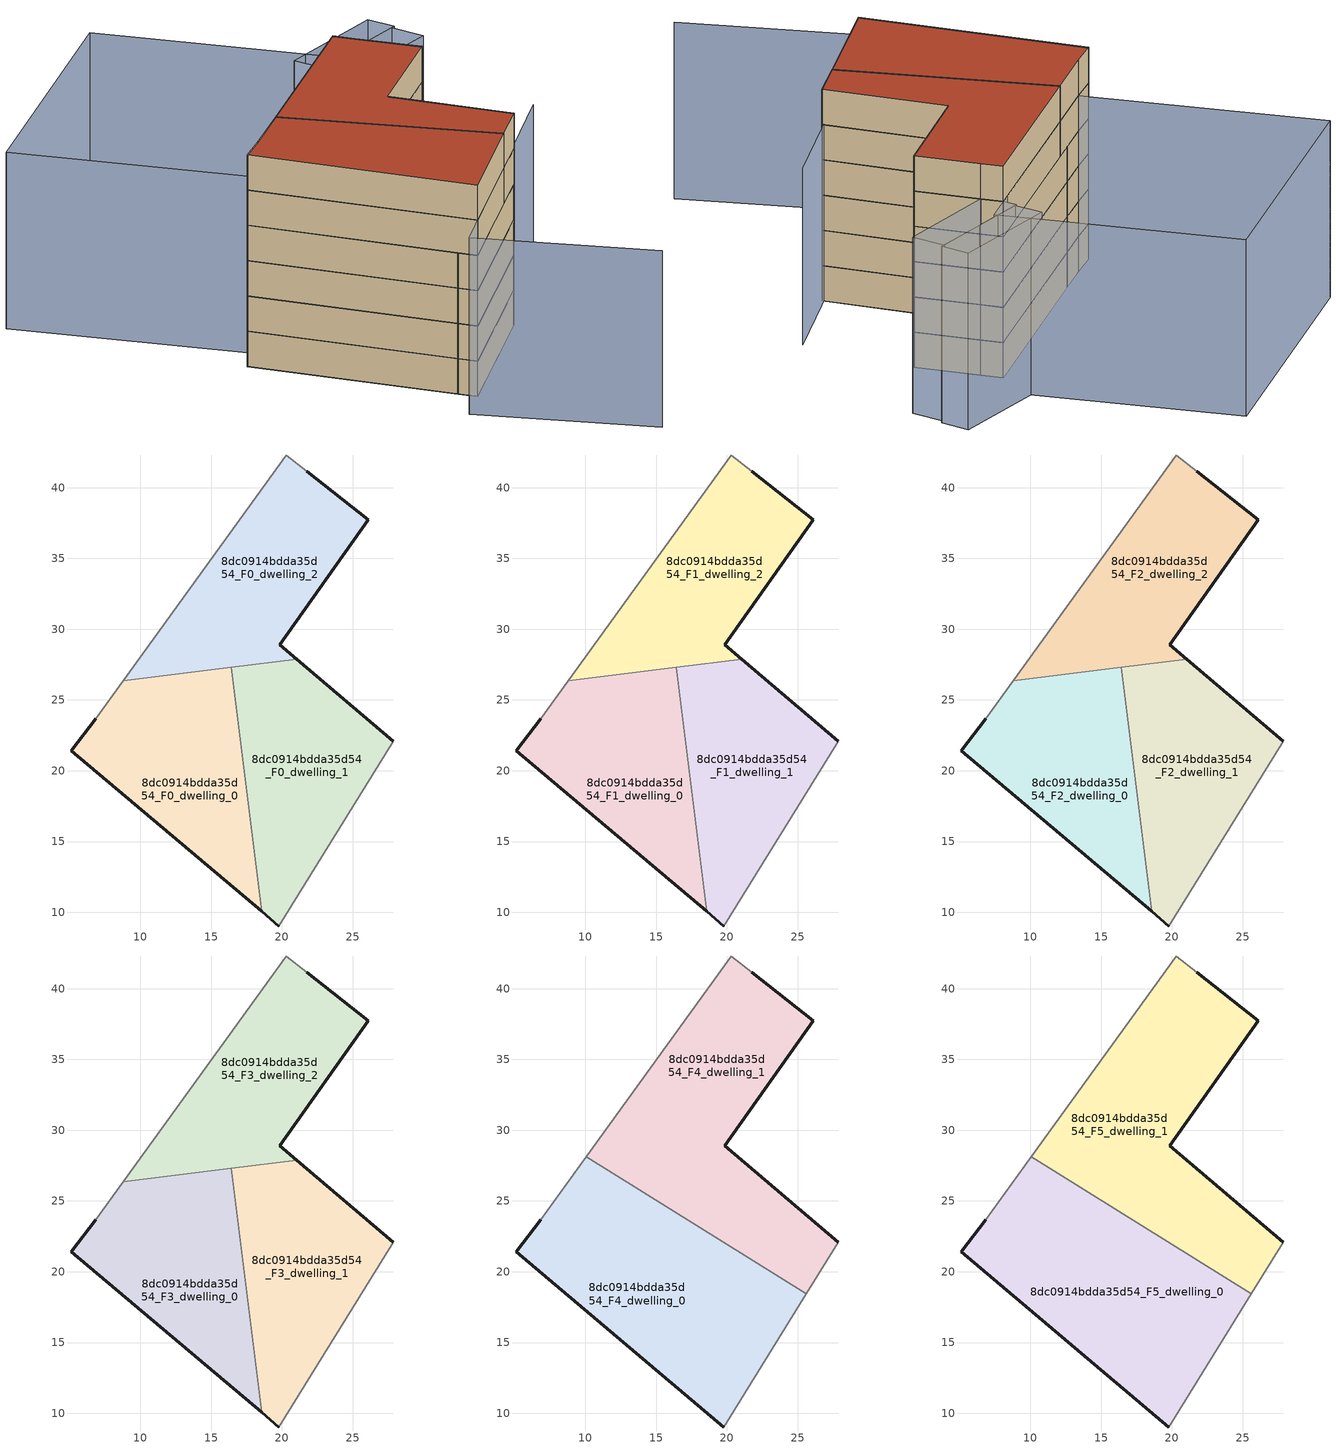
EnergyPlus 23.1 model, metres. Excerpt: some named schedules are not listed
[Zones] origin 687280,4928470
8dc0914bdda35d54_F0_dwelling_0
 floor ground (EU_floor_Construction): 18.57,10.07 16.43,27.3 8.81,26.36 6.87,23.67 5.12,21.43 z0
 wall outside (EU_wall_Construction): 18.57,10.07 5.12,21.43 6.87,23.67 z0:3
 wall adiabatic (EU_wall_Construction): 6.87,23.67 8.81,26.36 z0:3
 wall to 8dc0914bdda35d54_F0_dwelling_1 (EU_wall_Construction): 16.43,27.3 18.57,10.07 z0:3
 wall to 8dc0914bdda35d54_F0_dwelling_2 (EU_wall_Construction): 8.81,26.36 16.43,27.3 z0:3
8dc0914bdda35d54_F0_dwelling_1
 floor ground (EU_floor_Construction): 19.79,9.04 27.78,21.92 27.88,22.08 21.07,27.88 16.43,27.3 18.57,10.07 z0
 wall outside (EU_wall_Construction): 21.07,27.88 27.88,22.08 / 19.79,9.04 18.57,10.07 z0:3
 wall adiabatic (EU_wall_Construction): 27.88,22.08 27.78,21.92 19.79,9.04 z0:3
 wall to 8dc0914bdda35d54_F0_dwelling_2 (EU_wall_Construction): 16.43,27.3 21.07,27.88 z0:3
8dc0914bdda35d54_F0_dwelling_2
 floor ground (EU_floor_Construction): 21.07,27.88 19.85,28.92 26.12,37.71 21.77,41.16 20.31,42.3 8.81,26.36 z0
 wall outside (EU_wall_Construction): 21.77,41.16 26.12,37.71 19.85,28.92 21.07,27.88 z0:3
 wall adiabatic (EU_wall_Construction): 8.81,26.36 20.31,42.3 21.77,41.16 z0:3
8dc0914bdda35d54_F1_dwelling_0
 floor to 8dc0914bdda35d54_F0_dwelling_0 (EU_floor_Construction): 18.57,10.07 16.43,27.3 8.81,26.36 6.87,23.67 5.12,21.43 z3
 wall outside (EU_wall_Construction): 18.57,10.07 5.12,21.43 6.87,23.67 z3:6
 wall adiabatic (EU_wall_Construction): 6.87,23.67 8.81,26.36 z3:6
 wall to 8dc0914bdda35d54_F1_dwelling_1 (EU_wall_Construction): 16.43,27.3 18.57,10.07 z3:6
 wall to 8dc0914bdda35d54_F1_dwelling_2 (EU_wall_Construction): 8.81,26.36 16.43,27.3 z3:6
8dc0914bdda35d54_F1_dwelling_1
 floor to 8dc0914bdda35d54_F0_dwelling_1 (EU_floor_Construction): 19.79,9.04 27.78,21.92 27.88,22.08 21.07,27.88 16.43,27.3 18.57,10.07 z3
 wall outside (EU_wall_Construction): 21.07,27.88 27.88,22.08 / 19.79,9.04 18.57,10.07 z3:6
 wall adiabatic (EU_wall_Construction): 27.88,22.08 27.78,21.92 19.79,9.04 z3:6
 wall to 8dc0914bdda35d54_F1_dwelling_2 (EU_wall_Construction): 16.43,27.3 21.07,27.88 z3:6
8dc0914bdda35d54_F1_dwelling_2
 floor to 8dc0914bdda35d54_F0_dwelling_2 (EU_floor_Construction): 21.07,27.88 19.85,28.92 26.12,37.71 21.77,41.16 20.31,42.3 8.81,26.36 z3
 wall outside (EU_wall_Construction): 21.77,41.16 26.12,37.71 19.85,28.92 21.07,27.88 z3:6
 wall adiabatic (EU_wall_Construction): 8.81,26.36 20.31,42.3 21.77,41.16 z3:6
8dc0914bdda35d54_F2_dwelling_0
 floor to 8dc0914bdda35d54_F1_dwelling_0 (EU_floor_Construction): 18.57,10.07 16.43,27.3 8.81,26.36 6.87,23.67 5.12,21.43 z6
 wall outside (EU_wall_Construction): 18.57,10.07 5.12,21.43 6.87,23.67 z6:9
 wall adiabatic (EU_wall_Construction): 6.87,23.67 8.81,26.36 z6:9
 wall to 8dc0914bdda35d54_F2_dwelling_1 (EU_wall_Construction): 16.43,27.3 18.57,10.07 z6:9
 wall to 8dc0914bdda35d54_F2_dwelling_2 (EU_wall_Construction): 8.81,26.36 16.43,27.3 z6:9
8dc0914bdda35d54_F2_dwelling_1
 floor to 8dc0914bdda35d54_F1_dwelling_1 (EU_floor_Construction): 19.79,9.04 27.78,21.92 27.88,22.08 21.07,27.88 16.43,27.3 18.57,10.07 z6
 wall outside (EU_wall_Construction): 21.07,27.88 27.88,22.08 / 19.79,9.04 18.57,10.07 z6:9
 wall adiabatic (EU_wall_Construction): 27.88,22.08 27.78,21.92 19.79,9.04 z6:9
 wall to 8dc0914bdda35d54_F2_dwelling_2 (EU_wall_Construction): 16.43,27.3 21.07,27.88 z6:9
8dc0914bdda35d54_F2_dwelling_2
 floor to 8dc0914bdda35d54_F1_dwelling_2 (EU_floor_Construction): 21.07,27.88 19.85,28.92 26.12,37.71 21.77,41.16 20.31,42.3 8.81,26.36 z6
 wall outside (EU_wall_Construction): 21.77,41.16 26.12,37.71 19.85,28.92 21.07,27.88 z6:9
 wall adiabatic (EU_wall_Construction): 8.81,26.36 20.31,42.3 21.77,41.16 z6:9
8dc0914bdda35d54_F3_dwelling_0
 floor to 8dc0914bdda35d54_F2_dwelling_0 (EU_floor_Construction): 18.57,10.07 16.43,27.3 8.81,26.36 6.87,23.67 5.12,21.43 z9
 wall outside (EU_wall_Construction): 18.57,10.07 5.12,21.43 6.87,23.67 z9:12
 wall adiabatic (EU_wall_Construction): 6.87,23.67 8.81,26.36 z9:12
 wall to 8dc0914bdda35d54_F3_dwelling_1 (EU_wall_Construction): 16.43,27.3 18.57,10.07 z9:12
 wall to 8dc0914bdda35d54_F3_dwelling_2 (EU_wall_Construction): 8.81,26.36 16.43,27.3 z9:12
8dc0914bdda35d54_F3_dwelling_1
 floor to 8dc0914bdda35d54_F2_dwelling_1 (EU_floor_Construction): 19.79,9.04 27.78,21.92 27.88,22.08 21.07,27.88 16.43,27.3 18.57,10.07 z9
 wall outside (EU_wall_Construction): 21.07,27.88 27.88,22.08 / 19.79,9.04 18.57,10.07 z9:12
 wall adiabatic (EU_wall_Construction): 27.88,22.08 27.78,21.92 19.79,9.04 z9:12
 wall to 8dc0914bdda35d54_F3_dwelling_2 (EU_wall_Construction): 16.43,27.3 21.07,27.88 z9:12
8dc0914bdda35d54_F3_dwelling_2
 floor to 8dc0914bdda35d54_F2_dwelling_2 (EU_floor_Construction): 21.07,27.88 19.85,28.92 26.12,37.71 21.77,41.16 20.31,42.3 8.81,26.36 z9
 wall outside (EU_wall_Construction): 21.77,41.16 26.12,37.71 19.85,28.92 21.07,27.88 z9:12
 wall adiabatic (EU_wall_Construction): 8.81,26.36 20.31,42.3 21.77,41.16 z9:12
8dc0914bdda35d54_F4_dwelling_0
 floor to 8dc0914bdda35d54_F3_dwelling_0 (EU_floor_Construction): 18.57,10.07 16.85,23.9 12.22,26.78 8.81,26.36 6.87,23.67 5.12,21.43 z12
 floor to 8dc0914bdda35d54_F3_dwelling_2 (EU_floor_Construction): 12.22,26.78 10.08,28.11 8.81,26.36 z12
 floor to 8dc0914bdda35d54_F3_dwelling_1 (EU_floor_Construction): 19.79,9.04 25.63,18.46 16.85,23.9 18.57,10.07 z12
 wall outside (EU_wall_Construction): 19.79,9.04 5.12,21.43 6.87,23.67 z12:15
 wall adiabatic (EU_wall_Construction): 25.63,18.46 19.79,9.04 / 6.87,23.67 10.07,28.11 z12:15
 wall to 8dc0914bdda35d54_F4_dwelling_1 (EU_wall_Construction): 10.07,28.11 25.63,18.46 z12:15
8dc0914bdda35d54_F4_dwelling_1
 floor to 8dc0914bdda35d54_F3_dwelling_0 (EU_floor_Construction): 16.85,23.9 16.43,27.3 12.22,26.78 z12
 floor to 8dc0914bdda35d54_F3_dwelling_2 (EU_floor_Construction): 19.85,28.92 26.12,37.71 21.77,41.16 20.31,42.3 10.08,28.11 12.22,26.78 16.43,27.3 z12; 21.07,27.87 19.85,28.92 16.43,27.3 z12
 floor to 8dc0914bdda35d54_F3_dwelling_1 (EU_floor_Construction): 25.63,18.46 27.88,22.08 21.07,27.87 16.43,27.3 16.85,23.9 z12
 wall outside (EU_wall_Construction): 21.77,41.16 26.12,37.71 19.85,28.92 27.88,22.08 z12:15
 wall adiabatic (EU_wall_Construction): 27.88,22.08 25.63,18.46 / 10.07,28.11 20.31,42.3 21.77,41.16 z12:15
8dc0914bdda35d54_F5_dwelling_0
 floor to 8dc0914bdda35d54_F4_dwelling_0 (EU_floor_Construction): 19.79,9.04 25.63,18.46 10.07,28.11 6.87,23.67 5.12,21.43 z15
 wall outside (EU_wall_Construction): 19.79,9.04 5.12,21.43 6.87,23.67 z15:18
 wall adiabatic (EU_wall_Construction): 25.63,18.46 19.79,9.04 / 6.87,23.67 10.07,28.11 z15:18
 wall to 8dc0914bdda35d54_F5_dwelling_1 (EU_wall_Construction): 10.07,28.11 25.63,18.46 z15:18
 roof outside (EU_roof_Construction): 25.63,18.46 19.79,9.04 5.12,21.43 6.87,23.67 10.07,28.11 z18
8dc0914bdda35d54_F5_dwelling_1
 floor to 8dc0914bdda35d54_F4_dwelling_1 (EU_floor_Construction): 25.63,18.46 27.88,22.08 19.85,28.92 26.12,37.71 21.77,41.16 20.31,42.3 10.07,28.11 z15
 wall outside (EU_wall_Construction): 21.77,41.16 26.12,37.71 19.85,28.92 27.88,22.08 z15:18
 wall adiabatic (EU_wall_Construction): 27.88,22.08 25.63,18.46 / 10.07,28.11 20.31,42.3 21.77,41.16 z15:18
 roof outside (EU_roof_Construction): 26.12,37.71 19.85,28.92 27.88,22.08 25.63,18.46 10.07,28.11 20.31,42.3 21.77,41.16 z18
shading: 31.07,-2.15 17.86,5.86 / 17.86,5.86 32.55,30.09 / 21.99,44.64 6.87,23.66 / 6.87,23.66 -9.79,35.67 / -9.79,35.67 5.33,56.64 / 5.33,56.64 21.99,44.64 / 19.61,43.3 27.91,49.12 / 27.91,49.12 29.63,46.66 / 29.63,46.66 21.33,40.85 / 21.33,40.85 19.61,43.3 / 28.2,49.33 19.72,43.38 / 19.72,43.38 18.27,45.46 / 18.27,45.46 26.75,51.41 / 26.75,51.41 28.2,49.33 z0:15
[Building]
EU S2 Campaign: North Axis=0; Terrain=City; Solar Distribution=FullExterior
[Site:Location]
Bologna: Latitude=44.5; Longitude=11.25; Time Zone=1; Elevation=37
[SizingPeriod:WeatherFileDays]
AnnualSizingPeriod: Begin Month=1; Begin Day of Month=1; End Month=12; End Day of Month=31; Day of Week for Start Day=Monday; Use Weather File Daylight Saving Period=No; Use Weather File Rain and Snow Indicators=No
[MATERIAL]
EU_InternalMass_Material: Roughness=MediumRough; Thickness=0.1; Conductivity=1; Density=1800; Specific Heat=900; Thermal Absorptance=0.9; Solar Absorptance=0.7; Visible Absorptance=0.7
[MATERIAL:NOMASS] Roughness=MediumRough; Thermal Absorptance=0.9; Solar Absorptance=0.7; Visible Absorptance=0.7
Name | Thermal Resistance
EU_wall_NoMass | 0.905828
EU_roof_NoMass | 0.37593
EU_floor_NoMass | 0.67114
[CONSTRUCTION]
EU_wall_Construction: EU_wall_NoMass
EU_roof_Construction: EU_roof_NoMass
EU_floor_Construction: EU_floor_NoMass
EU_InternalMass_Construction: EU_InternalMass_Material
[ZONE] Type=1; Multiplier=1; Ceiling Height=autocalculate; Floor Area=autocalculate; Part of Total Floor Area=Yes
Name | Volume
8dc0914bdda35d54_F0_dwelling_0 | 361.825
8dc0914bdda35d54_F1_dwelling_0; 8dc0914bdda35d54_F2_dwelling_0; 8dc0914bdda35d54_F3_dwelling_0 | 361.824
8dc0914bdda35d54_F4_dwelling_0 | 542.694
8dc0914bdda35d54_F5_dwelling_0; 8dc0914bdda35d54_F5_dwelling_1 | 542.698
8dc0914bdda35d54_F0_dwelling_1; 8dc0914bdda35d54_F1_dwelling_1; 8dc0914bdda35d54_F2_dwelling_1; 8dc0914bdda35d54_F3_dwelling_1 | 361.772
8dc0914bdda35d54_F4_dwelling_1 | 542.684
8dc0914bdda35d54_F0_dwelling_2; 8dc0914bdda35d54_F1_dwelling_2; 8dc0914bdda35d54_F2_dwelling_2; 8dc0914bdda35d54_F3_dwelling_2 | 361.803
[INTERNALMASS] Construction=EU_InternalMass_Construction
Name | Zone or ZoneList | Surface Area
8dc0914bdda35d54_F0_dwelling_0_EU_InternalMass | 8dc0914bdda35d54_F0_dwelling_0 | 120.607
8dc0914bdda35d54_F0_dwelling_1_EU_InternalMass | 8dc0914bdda35d54_F0_dwelling_1 | 120.591
8dc0914bdda35d54_F0_dwelling_2_EU_InternalMass | 8dc0914bdda35d54_F0_dwelling_2 | 120.601
8dc0914bdda35d54_F1_dwelling_0_EU_InternalMass | 8dc0914bdda35d54_F1_dwelling_0 | 120.607
8dc0914bdda35d54_F1_dwelling_1_EU_InternalMass | 8dc0914bdda35d54_F1_dwelling_1 | 120.591
8dc0914bdda35d54_F1_dwelling_2_EU_InternalMass | 8dc0914bdda35d54_F1_dwelling_2 | 120.601
8dc0914bdda35d54_F2_dwelling_0_EU_InternalMass | 8dc0914bdda35d54_F2_dwelling_0 | 120.607
8dc0914bdda35d54_F2_dwelling_1_EU_InternalMass | 8dc0914bdda35d54_F2_dwelling_1 | 120.591
8dc0914bdda35d54_F2_dwelling_2_EU_InternalMass | 8dc0914bdda35d54_F2_dwelling_2 | 120.601
8dc0914bdda35d54_F3_dwelling_0_EU_InternalMass | 8dc0914bdda35d54_F3_dwelling_0 | 120.607
8dc0914bdda35d54_F3_dwelling_1_EU_InternalMass | 8dc0914bdda35d54_F3_dwelling_1 | 120.591
8dc0914bdda35d54_F3_dwelling_2_EU_InternalMass | 8dc0914bdda35d54_F3_dwelling_2 | 120.601
8dc0914bdda35d54_F4_dwelling_0_EU_InternalMass | 8dc0914bdda35d54_F4_dwelling_0 | 180.899
8dc0914bdda35d54_F4_dwelling_1_EU_InternalMass | 8dc0914bdda35d54_F4_dwelling_1 | 180.899
8dc0914bdda35d54_F5_dwelling_0_EU_InternalMass | 8dc0914bdda35d54_F5_dwelling_0 | 180.899
8dc0914bdda35d54_F5_dwelling_1_EU_InternalMass | 8dc0914bdda35d54_F5_dwelling_1 | 180.899
[OTHEREQUIPMENT] Fuel Type=Electricity; Design Level Calculation Method=Watts/Area; Power per Zone Floor Area=1; Fraction Latent=0; Fraction Radiant=0; Fraction Lost=0; Carbon Dioxide Generation Rate=0; EndUse Subcategory=EU_Step8_InternalGains
Name | Zone or ZoneList or Space or SpaceList | Schedule
EU_Step8_InternalGain_8dc0914bdda35d54_F0_dwelling_0_f000 | 8dc0914bdda35d54_F0_dwelling_0 | EU_Step8_GainSchedule_8dc0914bdda35d54_F0_dwelling_0_f000
EU_Step8_InternalGain_8dc0914bdda35d54_F0_dwelling_1_f000 | 8dc0914bdda35d54_F0_dwelling_1 | EU_Step8_GainSchedule_8dc0914bdda35d54_F0_dwelling_1_f000
EU_Step8_InternalGain_8dc0914bdda35d54_F0_dwelling_2_f000 | 8dc0914bdda35d54_F0_dwelling_2 | EU_Step8_GainSchedule_8dc0914bdda35d54_F0_dwelling_2_f000
EU_Step8_InternalGain_8dc0914bdda35d54_F1_dwelling_0_f000 | 8dc0914bdda35d54_F1_dwelling_0 | EU_Step8_GainSchedule_8dc0914bdda35d54_F1_dwelling_0_f000
EU_Step8_InternalGain_8dc0914bdda35d54_F1_dwelling_1_f000 | 8dc0914bdda35d54_F1_dwelling_1 | EU_Step8_GainSchedule_8dc0914bdda35d54_F1_dwelling_1_f000
EU_Step8_InternalGain_8dc0914bdda35d54_F1_dwelling_2_f000 | 8dc0914bdda35d54_F1_dwelling_2 | EU_Step8_GainSchedule_8dc0914bdda35d54_F1_dwelling_2_f000
EU_Step8_InternalGain_8dc0914bdda35d54_F2_dwelling_0_f000 | 8dc0914bdda35d54_F2_dwelling_0 | EU_Step8_GainSchedule_8dc0914bdda35d54_F2_dwelling_0_f000
EU_Step8_InternalGain_8dc0914bdda35d54_F2_dwelling_1_f000 | 8dc0914bdda35d54_F2_dwelling_1 | EU_Step8_GainSchedule_8dc0914bdda35d54_F2_dwelling_1_f000
EU_Step8_InternalGain_8dc0914bdda35d54_F2_dwelling_2_f000 | 8dc0914bdda35d54_F2_dwelling_2 | EU_Step8_GainSchedule_8dc0914bdda35d54_F2_dwelling_2_f000
EU_Step8_InternalGain_8dc0914bdda35d54_F3_dwelling_0_f000 | 8dc0914bdda35d54_F3_dwelling_0 | EU_Step8_GainSchedule_8dc0914bdda35d54_F3_dwelling_0_f000
EU_Step8_InternalGain_8dc0914bdda35d54_F3_dwelling_1_f000 | 8dc0914bdda35d54_F3_dwelling_1 | EU_Step8_GainSchedule_8dc0914bdda35d54_F3_dwelling_1_f000
EU_Step8_InternalGain_8dc0914bdda35d54_F3_dwelling_2_f000 | 8dc0914bdda35d54_F3_dwelling_2 | EU_Step8_GainSchedule_8dc0914bdda35d54_F3_dwelling_2_f000
EU_Step8_InternalGain_8dc0914bdda35d54_F4_dwelling_0_f000 | 8dc0914bdda35d54_F4_dwelling_0 | EU_Step8_GainSchedule_8dc0914bdda35d54_F4_dwelling_0_f000
EU_Step8_InternalGain_8dc0914bdda35d54_F4_dwelling_1_f000 | 8dc0914bdda35d54_F4_dwelling_1 | EU_Step8_GainSchedule_8dc0914bdda35d54_F4_dwelling_1_f000
EU_Step8_InternalGain_8dc0914bdda35d54_F5_dwelling_0_f000 | 8dc0914bdda35d54_F5_dwelling_0 | EU_Step8_GainSchedule_8dc0914bdda35d54_F5_dwelling_0_f000
EU_Step8_InternalGain_8dc0914bdda35d54_F5_dwelling_1_f000 | 8dc0914bdda35d54_F5_dwelling_1 | EU_Step8_GainSchedule_8dc0914bdda35d54_F5_dwelling_1_f000
[ZONEVENTILATION:DESIGNFLOWRATE] Schedule=EU_AlwaysOn; Design Flow Rate Calculation Method=AirChanges/Hour; Air Changes per Hour=0.73129; Ventilation Type=Natural; Fan Pressure Rise=0; Fan Total Efficiency=1; Constant Term Coefficient=1; Temperature Term Coefficient=0; Velocity Term Coefficient=0; Velocity Squared Term Coefficient=0; Minimum Indoor Temperature=-100; Maximum Indoor Temperature=100; Delta Temperature=-100; Minimum Outdoor Temperature=-100; Maximum Outdoor Temperature=100; Maximum Wind Speed=40
Name | Zone or ZoneList or Space or SpaceList
EU_ConstantAir_8dc0914bdda35d54_F0_dwelling_0 | 8dc0914bdda35d54_F0_dwelling_0
EU_ConstantAir_8dc0914bdda35d54_F0_dwelling_1 | 8dc0914bdda35d54_F0_dwelling_1
EU_ConstantAir_8dc0914bdda35d54_F0_dwelling_2 | 8dc0914bdda35d54_F0_dwelling_2
EU_ConstantAir_8dc0914bdda35d54_F1_dwelling_0 | 8dc0914bdda35d54_F1_dwelling_0
EU_ConstantAir_8dc0914bdda35d54_F1_dwelling_1 | 8dc0914bdda35d54_F1_dwelling_1
EU_ConstantAir_8dc0914bdda35d54_F1_dwelling_2 | 8dc0914bdda35d54_F1_dwelling_2
EU_ConstantAir_8dc0914bdda35d54_F2_dwelling_0 | 8dc0914bdda35d54_F2_dwelling_0
EU_ConstantAir_8dc0914bdda35d54_F2_dwelling_1 | 8dc0914bdda35d54_F2_dwelling_1
EU_ConstantAir_8dc0914bdda35d54_F2_dwelling_2 | 8dc0914bdda35d54_F2_dwelling_2
EU_ConstantAir_8dc0914bdda35d54_F3_dwelling_0 | 8dc0914bdda35d54_F3_dwelling_0
EU_ConstantAir_8dc0914bdda35d54_F3_dwelling_1 | 8dc0914bdda35d54_F3_dwelling_1
EU_ConstantAir_8dc0914bdda35d54_F3_dwelling_2 | 8dc0914bdda35d54_F3_dwelling_2
EU_ConstantAir_8dc0914bdda35d54_F4_dwelling_0 | 8dc0914bdda35d54_F4_dwelling_0
EU_ConstantAir_8dc0914bdda35d54_F4_dwelling_1 | 8dc0914bdda35d54_F4_dwelling_1
EU_ConstantAir_8dc0914bdda35d54_F5_dwelling_0 | 8dc0914bdda35d54_F5_dwelling_0
EU_ConstantAir_8dc0914bdda35d54_F5_dwelling_1 | 8dc0914bdda35d54_F5_dwelling_1
[HVACTEMPLATE:THERMOSTAT] Constant Heating Setpoint=20; Constant Cooling Setpoint=50
EU_HeatOnly_8dc0914bdda35d54_F0_dwelling_0; EU_HeatOnly_8dc0914bdda35d54_F0_dwelling_1; EU_HeatOnly_8dc0914bdda35d54_F0_dwelling_2; EU_HeatOnly_8dc0914bdda35d54_F1_dwelling_0; EU_HeatOnly_8dc0914bdda35d54_F1_dwelling_1; EU_HeatOnly_8dc0914bdda35d54_F1_dwelling_2; EU_HeatOnly_8dc0914bdda35d54_F2_dwelling_0; EU_HeatOnly_8dc0914bdda35d54_F2_dwelling_1; EU_HeatOnly_8dc0914bdda35d54_F2_dwelling_2; EU_HeatOnly_8dc0914bdda35d54_F3_dwelling_0; EU_HeatOnly_8dc0914bdda35d54_F3_dwelling_1; EU_HeatOnly_8dc0914bdda35d54_F3_dwelling_2; EU_HeatOnly_8dc0914bdda35d54_F4_dwelling_0; EU_HeatOnly_8dc0914bdda35d54_F4_dwelling_1; EU_HeatOnly_8dc0914bdda35d54_F5_dwelling_0; EU_HeatOnly_8dc0914bdda35d54_F5_dwelling_1
[HVACTEMPLATE:ZONE:IDEALLOADSAIRSYSTEM] System Availability Schedule=EU_AlwaysOn; Maximum Heating Supply Air Temperature=50; Minimum Cooling Supply Air Temperature=13; Maximum Heating Supply Air Humidity Ratio=0.0156; Minimum Cooling Supply Air Humidity Ratio=0.0077; Heating Limit=NoLimit; Cooling Limit=NoLimit; Heating Availability Schedule=EU_AlwaysOn; Cooling Availability Schedule=EU_CoolingOff; Dehumidification Control Type=ConstantSensibleHeatRatio; Cooling Sensible Heat Ratio=0.7; Dehumidification Setpoint=60; Humidification Control Type=None; Humidification Setpoint=30; Outdoor Air Method=None; Outdoor Air Flow Rate per Person=0.00944; Outdoor Air Flow Rate per Zone Floor Area=0; Outdoor Air Flow Rate per Zone=0; Demand Controlled Ventilation Type=None; Outdoor Air Economizer Type=NoEconomizer; Heat Recovery Type=None; Sensible Heat Recovery Effectiveness=0.7; Latent Heat Recovery Effectiveness=0.65
Name | Template Thermostat
8dc0914bdda35d54_F0_dwelling_0 | EU_HeatOnly_8dc0914bdda35d54_F0_dwelling_0
8dc0914bdda35d54_F0_dwelling_1 | EU_HeatOnly_8dc0914bdda35d54_F0_dwelling_1
